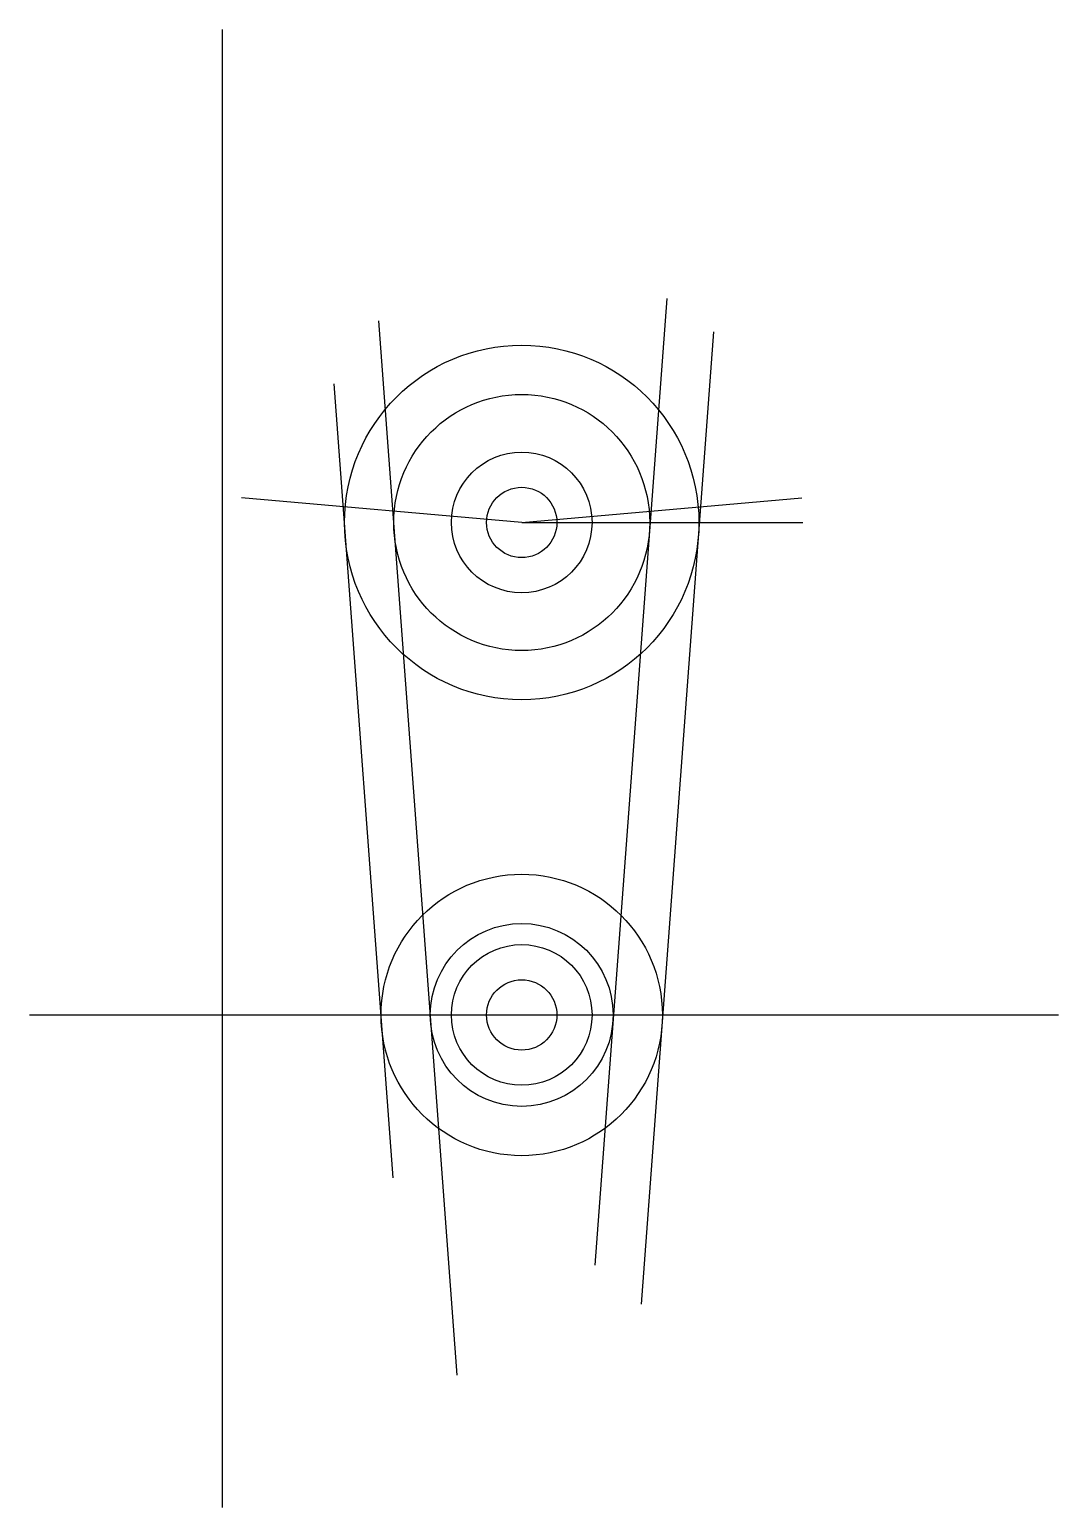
# Model space of a CAD drawing. Header units: millimetres. Extents: x -35 to 38, y -70 to 35.
import ezdxf

# ---------------------------------------------------------------- set-up
doc = ezdxf.new("R2010")
doc.units = ezdxf.units.MM
doc.layers.get('0').update_dxf_attribs({"linetype": 'CONTINUOUS'})

msp = doc.modelspace()

# ---------------------------------------------------------------- linework, layer by layer
for p, q in [((-21.29, 35.03), (-21.29, -70)), ((10.31, 15.92), (5.19, -52.79)), ((-10.19, 14.33), (-4.61, -60.59)), ((13.64, 13.54), (8.5, -55.56)), ((-13.37, 9.85), (-9.17, -46.58)), ((0, 0), (-19.92, 1.74)), ((0, 0), (19.92, 1.74)), ((0, 0), (20, 0)), ((0, 0), (20, 0)), ((-35, -35), (38.17, -35))]:
    msp.add_line(p, q)
for centre, radius in [((0, 0), 12.6), ((0, 0), 9.1), ((0, 0), 5), ((0, 0), 2.5), ((0, -35), 10), ((0, -35), 6.5), ((0, -35), 5), ((0, -35), 2.5)]:
    msp.add_circle(centre, radius)

doc.saveas('drawing.dxf')
